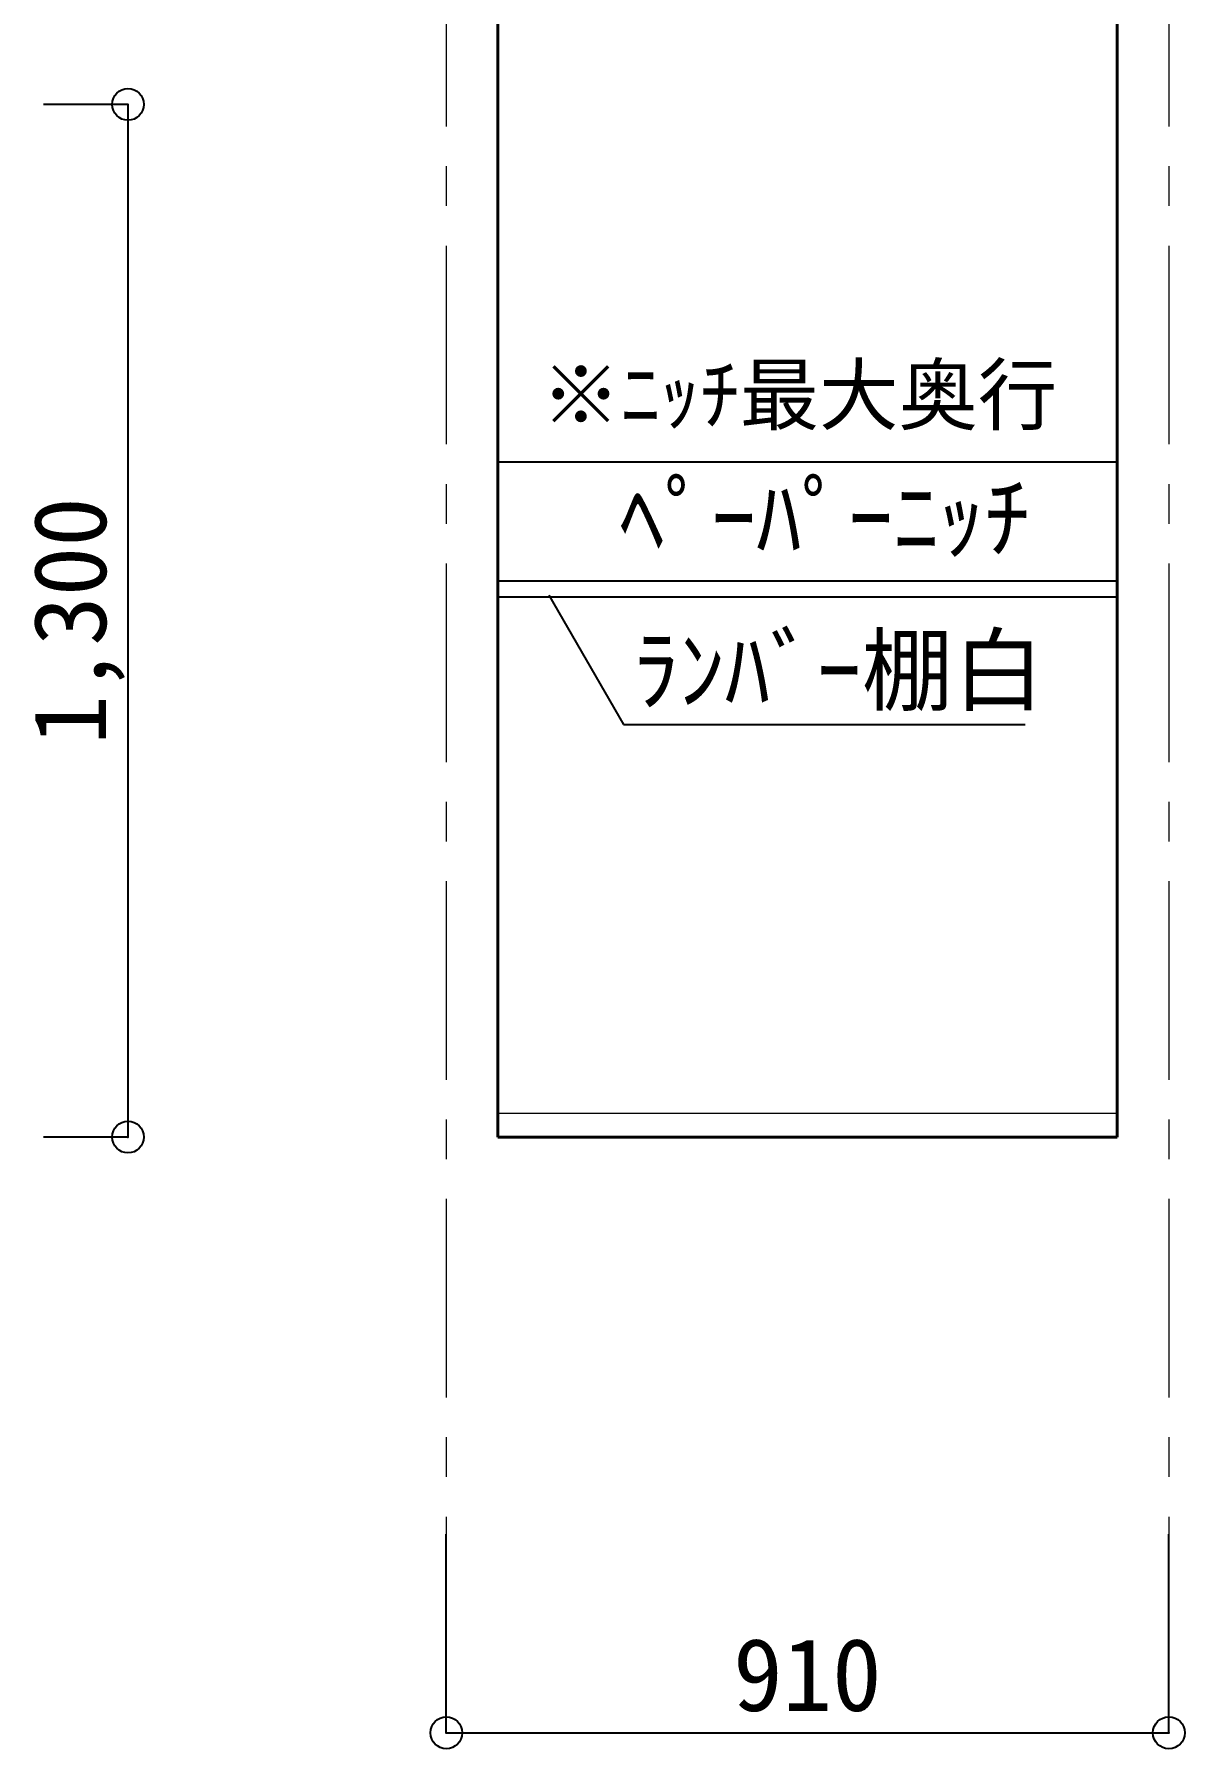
# Model space of a CAD drawing. Units: millimetres at full size, sheet at 1:50. Extents: x -31113 to 29332, y -20209 to 31249.
# Drawn here: x 4012 to 5461, y -1867 to 292 of the extents above; entities that cross this region are included whole.
import ezdxf
from ezdxf.enums import TextEntityAlignment as Align

# ---------------------------------------------------------------- set-up
doc = ezdxf.new("R2010")
doc.units = ezdxf.units.MM
doc.header["$LTSCALE"] = 50
doc.header["$PDMODE"] = 32
doc.header["$PDSIZE"] = 40
doc.linetypes.add('CHAIN1', pattern=[8, 5, -1, 1, -1])
for name, color, linetype, lineweight in [('B-1_通り芯・通り番号', 1, 'CHAIN1', 18), ('B-3_仕上線(黄)', 3, 'Continuous', 40), ('B-A_文字', 7, 'Continuous', 25), ('B-F_寸法・方位', 7, 'Continuous', 25)]:
    doc.layers.add(name, color=color, linetype=linetype, lineweight=lineweight)
doc.styles.add('ＭＳ ゴシック', font='')
doc.styles.get('ＭＳ ゴシック').set_extended_font_data('MS Gothic')

msp = doc.modelspace()

# ---------------------------------------------------------------- linework, layer by layer
at = {"layer": 'B-1_通り芯・通り番号'}
for p, q in [((4530.84, 1625.37), (4530.84, -1846.71)), ((5440.84, 1625.37), (5440.84, -1846.71))]:
    msp.add_line(p, q, dxfattribs=at)
at = {"layer": 'B-3_仕上線(黄)'}
for p, q in [((4595.84, 1303.29), (4595.84, -1096.71)), ((5375.84, 1303.29), (5375.84, -1096.71)), ((5375.84, -1096.71), (4595.84, -1096.71))]:
    msp.add_line(p, q, dxfattribs=at)
at = {"layer": 'B-A_文字', "color": 1, "lineweight": 18}
msp.add_line((4595.84, -1066.71), (5375.84, -1066.71), dxfattribs=at)
at = {"layer": 'B-F_寸法・方位'}
for p, q in [((4129.9, 203.29), (4023.5, 203.29)), ((4129.9, 203.29), (4129.9, -1096.71)), ((4595.84, -246.71), (5375.84, -246.71)), ((4595.84, -396.71), (5375.84, -396.71)), ((4595.84, -416.71), (5375.84, -416.71)), ((4659.87, -414.49), (4754, -577.51)), ((4754, -577.51), (5260.03, -577.51)), ((4129.9, -1096.71), (4023.5, -1096.71)), ((4530.84, -1846.71), (4530.84, -1596.71)), ((5440.84, -1846.71), (5440.84, -1596.71)), ((4530.84, -1846.71), (5440.84, -1846.71))]:
    msp.add_line(p, q, dxfattribs=at)
for p in [(4129.9, 203.29), (4129.9, -1096.71), (4530.84, -1846.71), (5440.84, -1846.71)]:
    msp.add_point(p, dxfattribs=at)

# ---------------------------------------------------------------- texts
at = {"layer": 'B-A_文字', "style": 'ＭＳ ゴシック'}
for s, height, p in [('※ﾆｯﾁ最大奥行', 73.31, (4650.32, -220.92)), ('ﾍﾟｰﾊﾟｰﾆｯﾁ', 84.31, (4748.64, -384.76)), ('ﾗﾝﾊﾞｰ棚白', 84.31, (4766.53, -576.35))]:
    msp.add_text(s, height=height, dxfattribs=at).set_placement(p, align=Align.BOTTOM_LEFT)
at = {"layer": 'B-F_寸法・方位', "style": 'ＭＳ ゴシック'}
msp.add_text('1,300', height=91.64, rotation=90, dxfattribs=at).set_placement((4129.9, -602.96), align=Align.BOTTOM_LEFT)
msp.add_text('910', height=91.64, dxfattribs=at).set_placement((4892.09, -1846.71), align=Align.BOTTOM_LEFT)

doc.saveas('drawing.dxf')
